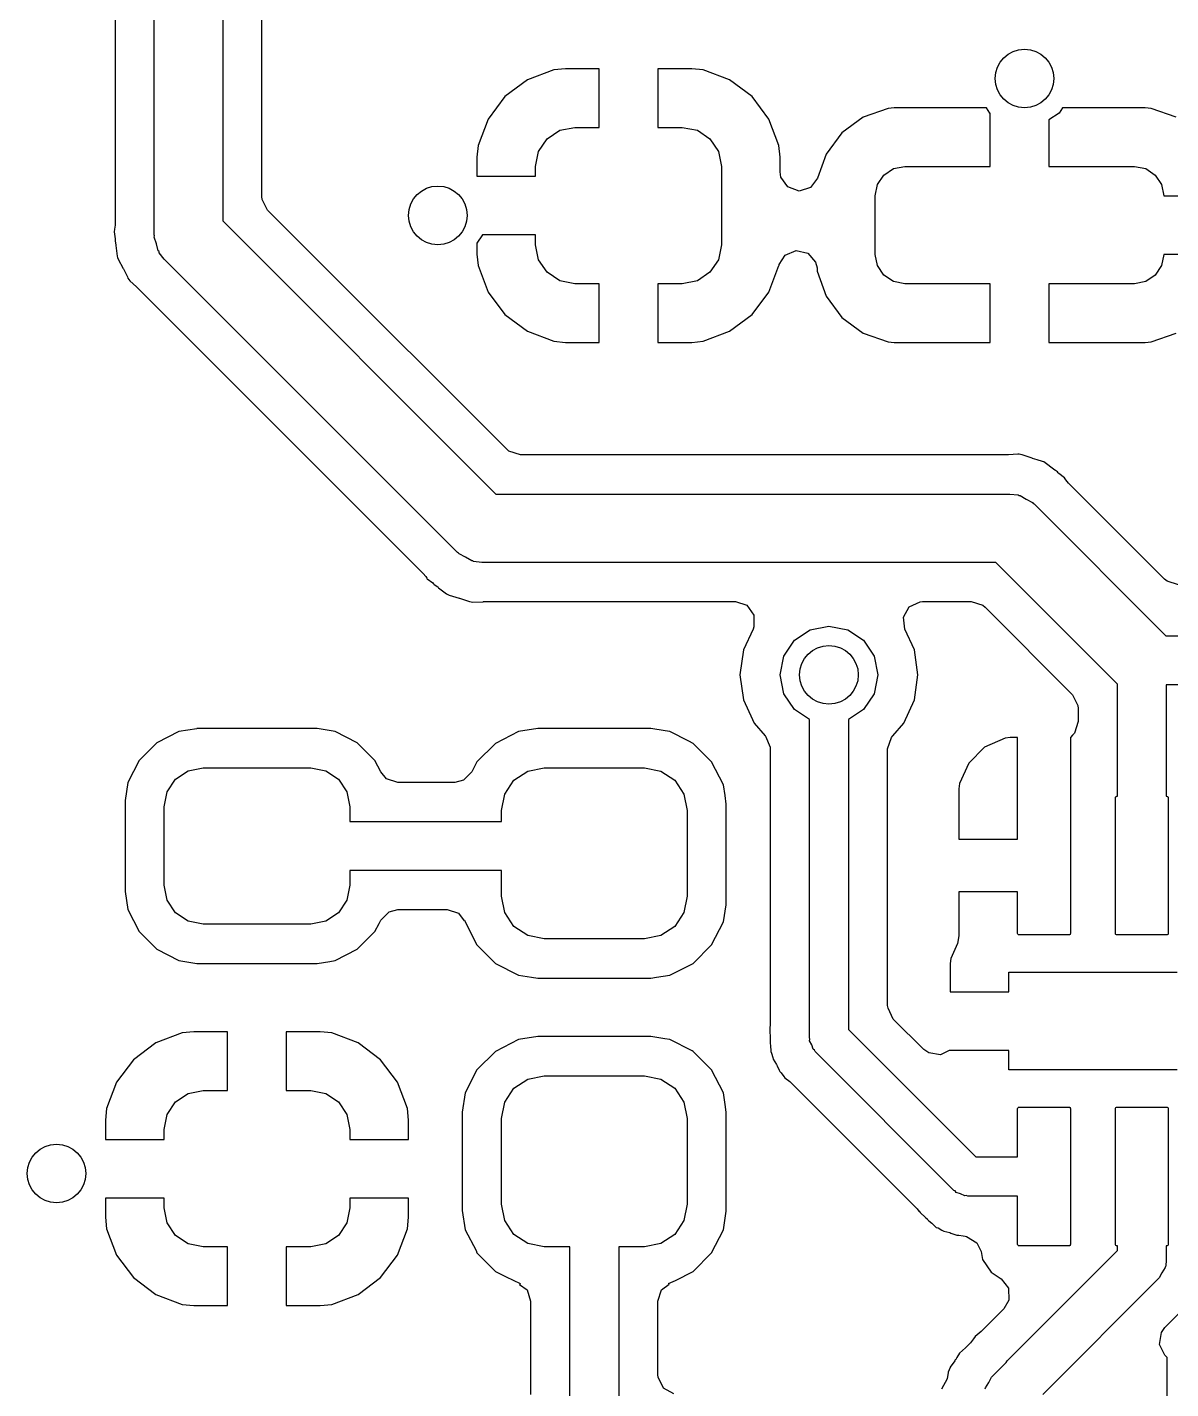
# Model space of a CAD drawing. Extents: x 100.3 to 197.2, y -144.7 to -85.3.
# Drawn here: x 142.7 to 148.55, y -111.05 to -104.09 of the extents above; entities that cross this region are included whole.
import ezdxf

# ---------------------------------------------------------------- set-up
doc = ezdxf.new("R2010")
doc.units = 0
doc.layers.add('BLACK', color=7, linetype='CONTINUOUS')

msp = doc.modelspace()

# ---------------------------------------------------------------- linework, layer by layer
at = {"layer": 'BLACK', "linetype": 'CONTINUOUS'}
for p, q in [((143.35, -105.15), (143.35, -98.675)), ((143.149, -99.0495), (143.149, -105.101)), ((143.7, -99.31), (143.7, -105.078)), ((143.9, -104.85), (143.9, -103.582)), ((145.258, -104.357), (145.143, -104.443)), ((145.393, -104.306), (145.258, -104.357)), ((145.258, -104.357), (145.258, -104.357)), ((145.452, -104.3), (145.393, -104.306)), ((145.393, -104.306), (145.393, -104.306)), ((145.625, -104.3), (145.452, -104.3)), ((145.625, -104.6), (145.625, -104.3)), ((145.625, -104.3), (145.625, -104.3)), ((146.098, -104.3), (145.925, -104.3)), ((145.925, -104.3), (145.925, -104.3)), ((145.925, -104.3), (145.925, -104.6)), ((146.157, -104.306), (146.098, -104.3)), ((146.292, -104.357), (146.157, -104.306)), ((146.157, -104.306), (146.157, -104.306)), ((146.407, -104.443), (146.292, -104.357)), ((146.292, -104.357), (146.292, -104.357)), ((145.143, -104.443), (145.057, -104.558)), ((145.143, -104.443), (145.143, -104.443)), ((146.493, -104.558), (146.407, -104.443)), ((146.407, -104.443), (146.407, -104.443)), ((147.103, -104.503), (146.975, -104.548)), ((147.133, -104.5), (147.103, -104.503)), ((147.103, -104.503), (147.103, -104.503)), ((147.605, -104.5), (147.133, -104.5)), ((147.623, -104.527), (147.605, -104.5)), ((147.995, -104.5), (147.977, -104.527)), ((148.417, -104.5), (147.995, -104.5)), ((148.447, -104.503), (148.417, -104.5)), ((148.575, -104.548), (148.447, -104.503)), ((145.057, -104.558), (145.006, -104.693)), ((145.057, -104.558), (145.057, -104.558)), ((146.544, -104.693), (146.493, -104.558)), ((146.493, -104.558), (146.493, -104.558)), ((146.975, -104.548), (146.866, -104.628)), ((147.625, -104.528), (147.623, -104.527)), ((147.625, -104.8), (147.625, -104.528)), ((147.977, -104.527), (147.925, -104.561)), ((147.925, -104.561), (147.925, -104.8)), ((145.359, -104.659), (145.423, -104.615)), ((145.423, -104.615), (145.5, -104.6)), ((145.5, -104.6), (145.625, -104.6)), ((145.925, -104.6), (146.05, -104.6)), ((146.05, -104.6), (146.127, -104.615)), ((146.127, -104.615), (146.191, -104.659)), ((146.866, -104.628), (146.785, -104.737)), ((146.866, -104.628), (146.866, -104.628)), ((145.006, -104.693), (145, -104.752)), ((145.006, -104.693), (145.006, -104.693)), ((145.315, -104.723), (145.359, -104.659)), ((146.191, -104.659), (146.235, -104.723)), ((146.55, -104.752), (146.544, -104.693)), ((146.544, -104.693), (146.544, -104.693)), ((145, -104.752), (145, -104.85)), ((145.3, -104.8), (145.315, -104.723)), ((146.235, -104.723), (146.25, -104.8)), ((146.55, -104.827), (146.55, -104.752)), ((146.785, -104.737), (146.742, -104.859)), ((143.9, -104.953), (143.9, -104.85)), ((145, -104.85), (145, -104.85)), ((145, -104.85), (145.3, -104.85)), ((145.3, -104.85), (145.3, -104.8)), ((146.25, -104.8), (146.25, -105.2)), ((146.554, -104.855), (146.55, -104.827)), ((146.589, -104.905), (146.554, -104.855)), ((147.049, -104.893), (147.081, -104.844)), ((147.081, -104.844), (147.13, -104.811)), ((147.13, -104.811), (147.188, -104.8)), ((147.188, -104.8), (147.625, -104.8)), ((147.925, -104.8), (148.362, -104.8)), ((148.362, -104.8), (148.42, -104.811)), ((148.42, -104.811), (148.469, -104.844)), ((148.469, -104.844), (148.501, -104.893)), ((146.647, -104.926), (146.589, -104.905)), ((146.705, -104.908), (146.647, -104.926)), ((146.742, -104.859), (146.705, -104.908)), ((147.037, -104.95), (147.049, -104.893)), ((148.501, -104.893), (148.512, -104.95)), ((143.902, -104.969), (143.9, -104.953)), ((143.929, -105.023), (143.902, -104.969)), ((147.037, -105.25), (147.037, -104.95)), ((148.512, -104.95), (148.812, -104.95)), ((144.154, -105.248), (143.929, -105.023)), ((143.147, -105.121), (143.145, -105.134)), ((143.149, -105.101), (143.147, -105.121)), ((143.7, -105.078), (145.097, -106.475)), ((143.145, -105.134), (143.149, -105.17)), ((143.149, -105.17), (143.149, -105.176)), ((143.149, -105.176), (143.149, -105.181)), ((143.149, -105.181), (143.153, -105.203)), ((143.153, -105.203), (143.153, -105.205)), ((143.351, -105.155), (143.35, -105.15)), ((143.35, -105.161), (143.351, -105.155)), ((143.361, -105.196), (143.35, -105.161)), ((143.37, -105.231), (143.361, -105.196)), ((145.028, -105.15), (145, -105.192)), ((145, -105.192), (145, -105.248)), ((145.3, -105.15), (145.028, -105.15)), ((145.3, -105.2), (145.3, -105.15)), ((145.315, -105.277), (145.3, -105.2)), ((146.25, -105.2), (146.235, -105.277)), ((143.153, -105.205), (143.16, -105.259)), ((143.16, -105.259), (143.162, -105.266)), ((143.162, -105.266), (143.165, -105.274)), ((143.374, -105.235), (143.37, -105.231)), ((143.375, -105.241), (143.374, -105.235)), ((143.401, -105.274), (143.375, -105.241)), ((145.152, -106.246), (144.154, -105.248)), ((145, -105.248), (145, -105.248)), ((145, -105.248), (145.006, -105.307)), ((146.546, -105.302), (146.576, -105.253)), ((146.576, -105.253), (146.632, -105.23)), ((146.632, -105.23), (146.692, -105.244)), ((146.692, -105.244), (146.732, -105.29)), ((147.049, -105.307), (147.037, -105.25)), ((148.512, -105.25), (148.501, -105.307)), ((148.812, -105.25), (148.512, -105.25)), ((143.165, -105.274), (143.191, -105.321)), ((143.191, -105.321), (143.192, -105.323)), ((143.192, -105.323), (143.212, -105.364)), ((144.901, -106.774), (143.401, -105.274)), ((145.006, -105.307), (145.006, -105.307)), ((145.006, -105.307), (145.057, -105.442)), ((145.359, -105.341), (145.315, -105.277)), ((145.423, -105.385), (145.359, -105.341)), ((146.191, -105.341), (146.127, -105.385)), ((146.235, -105.277), (146.191, -105.341)), ((146.493, -105.442), (146.544, -105.307)), ((146.544, -105.306), (146.545, -105.305)), ((146.544, -105.307), (146.544, -105.306)), ((146.545, -105.305), (146.546, -105.302)), ((146.546, -105.302), (146.546, -105.302)), ((146.732, -105.29), (146.739, -105.319)), ((146.739, -105.319), (146.74, -105.335)), ((146.74, -105.335), (146.74, -105.335)), ((146.74, -105.335), (146.785, -105.463)), ((147.081, -105.356), (147.049, -105.307)), ((148.501, -105.307), (148.469, -105.356)), ((143.212, -105.364), (143.215, -105.371)), ((143.215, -105.371), (143.22, -105.378)), ((143.22, -105.378), (143.225, -105.384)), ((143.225, -105.384), (143.225, -105.384)), ((143.225, -105.384), (143.259, -105.416)), ((145.5, -105.4), (145.423, -105.385)), ((145.625, -105.4), (145.5, -105.4)), ((145.625, -105.7), (145.625, -105.4)), ((146.05, -105.4), (145.925, -105.4)), ((145.925, -105.4), (145.925, -105.7)), ((146.127, -105.385), (146.05, -105.4)), ((147.13, -105.389), (147.081, -105.356)), ((147.188, -105.4), (147.13, -105.389)), ((147.625, -105.4), (147.188, -105.4)), ((147.625, -105.7), (147.625, -105.4)), ((148.362, -105.4), (147.925, -105.4)), ((147.925, -105.4), (147.925, -105.7)), ((148.42, -105.389), (148.362, -105.4)), ((148.469, -105.356), (148.42, -105.389)), ((143.259, -105.416), (143.264, -105.42)), ((143.264, -105.42), (143.266, -105.422)), ((143.266, -105.422), (144.725, -106.881)), ((145.057, -105.442), (145.057, -105.442)), ((145.057, -105.442), (145.143, -105.557)), ((146.407, -105.557), (146.493, -105.442)), ((146.493, -105.442), (146.493, -105.442)), ((146.785, -105.463), (146.866, -105.572)), ((145.143, -105.557), (145.143, -105.557)), ((145.143, -105.557), (145.258, -105.643)), ((146.292, -105.643), (146.407, -105.557)), ((146.407, -105.557), (146.407, -105.557)), ((146.866, -105.572), (146.866, -105.572)), ((146.866, -105.572), (146.975, -105.652)), ((145.258, -105.643), (145.258, -105.643)), ((145.258, -105.643), (145.393, -105.694)), ((146.157, -105.694), (146.292, -105.643)), ((146.292, -105.643), (146.292, -105.643)), ((146.975, -105.652), (147.103, -105.697)), ((148.447, -105.697), (148.575, -105.652)), ((145.393, -105.694), (145.393, -105.694)), ((145.393, -105.694), (145.452, -105.7)), ((145.452, -105.7), (145.625, -105.7)), ((145.625, -105.7), (145.625, -105.7)), ((145.625, -105.7), (145.625, -105.7)), ((145.925, -105.7), (146.098, -105.7)), ((145.925, -105.7), (145.925, -105.7)), ((146.098, -105.7), (146.157, -105.694)), ((146.157, -105.694), (146.157, -105.694)), ((147.103, -105.697), (147.133, -105.7)), ((147.133, -105.7), (147.625, -105.7)), ((147.625, -105.7), (147.625, -105.7)), ((147.925, -105.7), (147.925, -105.7)), ((147.925, -105.7), (148.417, -105.7)), ((148.417, -105.7), (148.447, -105.697)), ((148.447, -105.697), (148.447, -105.697)), ((145.163, -106.256), (145.152, -106.246)), ((145.222, -106.274), (145.163, -106.256)), ((147.716, -106.274), (145.222, -106.274)), ((147.718, -106.274), (147.716, -106.274)), ((147.766, -106.272), (147.718, -106.274)), ((147.772, -106.272), (147.766, -106.272)), ((147.78, -106.273), (147.772, -106.272)), ((147.772, -106.272), (147.772, -106.272)), ((147.772, -106.272), (147.772, -106.272)), ((147.788, -106.274), (147.78, -106.273)), ((147.839, -106.292), (147.788, -106.274)), ((147.841, -106.293), (147.839, -106.292)), ((147.865, -106.3), (147.841, -106.293)), ((147.892, -106.308), (147.865, -106.3)), ((147.899, -106.311), (147.892, -106.308)), ((147.906, -106.315), (147.899, -106.311)), ((147.949, -106.348), (147.906, -106.315)), ((147.95, -106.349), (147.949, -106.348)), ((147.958, -106.355), (147.95, -106.349)), ((147.969, -106.362), (147.958, -106.355)), ((147.972, -106.366), (147.969, -106.362)), ((147.969, -106.362), (147.969, -106.362)), ((147.969, -106.362), (147.969, -106.362)), ((147.976, -106.37), (147.972, -106.366)), ((148.005, -106.392), (147.976, -106.37)), ((148.012, -106.403), (148.005, -106.392)), ((148.025, -106.419), (148.012, -106.403)), ((148.516, -106.91), (148.025, -106.419)), ((145.097, -106.475), (147.725, -106.475)), ((147.725, -106.475), (147.767, -106.48)), ((147.767, -106.48), (147.772, -106.483)), ((147.772, -106.483), (147.777, -106.483)), ((147.777, -106.483), (147.809, -106.502)), ((147.809, -106.502), (147.841, -106.519)), ((147.841, -106.519), (147.844, -106.523)), ((147.844, -106.523), (147.849, -106.526)), ((147.849, -106.526), (148.522, -107.2)), ((144.906, -106.777), (144.901, -106.774)), ((144.909, -106.781), (144.906, -106.777)), ((144.941, -106.798), (144.909, -106.781)), ((144.973, -106.817), (144.941, -106.798)), ((144.978, -106.817), (144.973, -106.817)), ((144.983, -106.82), (144.978, -106.817)), ((145.025, -106.825), (144.983, -106.82)), ((147.653, -106.825), (145.025, -106.825)), ((148.275, -107.447), (147.653, -106.825)), ((144.725, -106.881), (144.738, -106.897)), ((144.738, -106.897), (144.743, -106.906)), ((144.743, -106.906), (144.745, -106.908)), ((144.745, -106.908), (144.774, -106.93)), ((144.774, -106.93), (144.778, -106.934)), ((144.778, -106.934), (144.781, -106.938)), ((144.781, -106.938), (144.8, -106.95)), ((148.529, -106.921), (148.516, -106.91)), ((148.588, -106.939), (148.529, -106.921)), ((144.8, -106.95), (144.801, -106.952)), ((144.801, -106.952), (144.804, -106.954)), ((144.804, -106.954), (144.844, -106.985)), ((144.844, -106.985), (144.844, -106.985)), ((144.844, -106.985), (144.851, -106.989)), ((144.851, -106.989), (144.858, -106.992)), ((144.858, -106.992), (144.858, -106.992)), ((144.858, -106.992), (144.909, -107.007)), ((144.909, -107.007), (144.911, -107.008)), ((144.911, -107.008), (144.962, -107.025)), ((144.962, -107.025), (144.962, -107.025)), ((144.962, -107.025), (144.97, -107.027)), ((144.97, -107.027), (144.978, -107.028)), ((144.978, -107.028), (145.032, -107.026)), ((144.978, -107.028), (144.978, -107.028)), ((145.032, -107.026), (145.034, -107.025)), ((145.034, -107.025), (146.322, -107.025)), ((146.322, -107.025), (146.38, -107.044)), ((146.38, -107.044), (146.416, -107.094)), ((147.181, -107.105), (147.211, -107.052)), ((147.211, -107.052), (147.267, -107.026)), ((147.267, -107.026), (147.278, -107.025)), ((147.278, -107.025), (147.528, -107.025)), ((147.528, -107.025), (147.587, -107.044)), ((147.587, -107.044), (147.598, -107.054)), ((147.598, -107.054), (148.046, -107.502)), ((146.416, -107.094), (146.416, -107.155)), ((146.704, -107.169), (146.8, -107.15)), ((146.8, -107.15), (146.896, -107.169)), ((147.188, -107.166), (147.181, -107.105)), ((146.412, -107.166), (146.363, -107.272)), ((146.416, -107.155), (146.412, -107.166)), ((146.623, -107.223), (146.704, -107.169)), ((146.896, -107.169), (146.977, -107.223)), ((147.237, -107.272), (147.188, -107.166)), ((148.522, -107.2), (149.675, -107.2)), ((146.363, -107.272), (146.345, -107.4)), ((146.569, -107.304), (146.623, -107.223)), ((146.977, -107.223), (147.031, -107.304)), ((147.255, -107.4), (147.237, -107.272)), ((146.55, -107.4), (146.569, -107.304)), ((147.031, -107.304), (147.05, -107.4)), ((146.345, -107.4), (146.345, -107.4)), ((146.345, -107.4), (146.363, -107.528)), ((146.569, -107.496), (146.55, -107.4)), ((147.05, -107.4), (147.031, -107.496)), ((147.237, -107.528), (147.255, -107.4)), ((147.255, -107.4), (147.255, -107.4)), ((146.623, -107.577), (146.569, -107.496)), ((147.031, -107.496), (146.977, -107.577)), ((148.275, -108.02), (148.275, -107.447)), ((149.623, -107.45), (148.525, -107.45)), ((148.525, -107.45), (148.525, -108.02)), ((146.363, -107.528), (146.409, -107.628)), ((147.183, -107.646), (147.237, -107.528)), ((148.046, -107.502), (148.073, -107.556)), ((148.073, -107.556), (148.075, -107.572)), ((146.409, -107.628), (146.417, -107.646)), ((146.7, -107.628), (146.623, -107.577)), ((146.7, -109.255), (146.7, -107.628)), ((146.977, -107.577), (146.9, -107.628)), ((146.9, -107.628), (146.9, -109.214)), ((148.075, -107.639), (148.056, -107.698)), ((148.075, -107.572), (148.075, -107.639)), ((143.475, -107.689), (143.362, -107.747)), ((143.568, -107.675), (143.475, -107.689)), ((143.475, -107.689), (143.475, -107.689)), ((144.182, -107.674), (143.568, -107.674)), ((143.568, -107.674), (143.568, -107.675)), ((144.275, -107.689), (144.182, -107.674)), ((144.388, -107.747), (144.275, -107.689)), ((144.275, -107.689), (144.275, -107.689)), ((145.213, -107.69), (145.094, -107.75)), ((145.311, -107.674), (145.213, -107.69)), ((145.213, -107.69), (145.213, -107.69)), ((145.889, -107.674), (145.311, -107.674)), ((145.311, -107.674), (145.311, -107.674)), ((145.963, -107.686), (145.889, -107.674)), ((145.889, -107.674), (145.889, -107.674)), ((145.987, -107.69), (145.963, -107.686)), ((146.083, -107.739), (145.987, -107.69)), ((145.987, -107.69), (145.987, -107.69)), ((146.417, -107.646), (146.473, -107.711)), ((147.127, -107.711), (147.183, -107.646)), ((148.046, -107.709), (148.035, -107.72)), ((148.056, -107.698), (148.046, -107.709)), ((143.362, -107.747), (143.272, -107.837)), ((144.478, -107.837), (144.388, -107.747)), ((145.094, -107.75), (145, -107.844)), ((145.094, -107.75), (145.094, -107.75)), ((145.094, -107.75), (145.094, -107.75)), ((146.106, -107.75), (146.083, -107.739)), ((146.2, -107.844), (146.106, -107.75)), ((146.473, -107.711), (146.475, -107.713)), ((146.475, -107.713), (146.499, -107.77)), ((146.499, -107.77), (146.499, -107.778)), ((146.499, -107.778), (146.499, -109.19)), ((147.1, -107.778), (147.119, -107.72)), ((147.1, -108.24), (147.1, -107.778)), ((147.119, -107.72), (147.125, -107.713)), ((147.125, -107.713), (147.127, -107.711)), ((147.596, -107.77), (147.515, -107.851)), ((147.701, -107.723), (147.596, -107.77)), ((147.727, -107.72), (147.701, -107.723)), ((147.765, -107.72), (147.727, -107.72)), ((147.727, -107.72), (147.727, -107.72)), ((147.765, -108.24), (147.765, -107.72)), ((148.035, -107.72), (148.035, -108.028)), ((143.272, -107.837), (143.214, -107.95)), ((144.508, -107.895), (144.478, -107.837)), ((144.478, -107.837), (144.478, -107.837)), ((145, -107.844), (144.974, -107.895)), ((146.26, -107.963), (146.2, -107.844)), ((143.459, -107.934), (143.523, -107.89)), ((143.523, -107.89), (143.6, -107.875)), ((143.6, -107.875), (144.15, -107.875)), ((144.15, -107.875), (144.227, -107.89)), ((144.227, -107.89), (144.291, -107.934)), ((144.538, -107.931), (144.508, -107.895)), ((144.974, -107.895), (144.931, -107.939)), ((145.189, -107.939), (145.26, -107.892)), ((145.26, -107.892), (145.344, -107.875)), ((145.344, -107.875), (145.856, -107.875)), ((145.856, -107.875), (145.94, -107.892)), ((145.94, -107.892), (146.011, -107.939)), ((147.515, -107.851), (147.468, -107.956)), ((143.214, -107.95), (143.2, -108.043)), ((143.415, -107.998), (143.459, -107.934)), ((144.291, -107.934), (144.335, -107.998)), ((144.596, -107.95), (144.538, -107.931)), ((144.886, -107.95), (144.596, -107.95)), ((144.931, -107.939), (144.886, -107.95)), ((145.142, -108.01), (145.189, -107.939)), ((146.011, -107.939), (146.058, -108.01)), ((146.269, -108.017), (146.26, -107.963)), ((147.468, -107.956), (147.465, -107.982)), ((147.465, -107.982), (147.465, -108.24)), ((143.2, -108.043), (143.2, -108.507)), ((143.4, -108.075), (143.415, -107.998)), ((144.335, -107.998), (144.35, -108.075)), ((145.125, -108.094), (145.142, -108.01)), ((146.058, -108.01), (146.075, -108.094)), ((146.275, -108.061), (146.269, -108.017)), ((148.035, -108.028), (148.035, -108.028)), ((148.035, -108.028), (148.035, -108.722)), ((148.265, -108.028), (148.266, -108.025)), ((148.265, -108.722), (148.265, -108.028)), ((148.266, -108.025), (148.267, -108.022)), ((148.267, -108.022), (148.27, -108.021)), ((148.27, -108.021), (148.273, -108.02)), ((148.273, -108.02), (148.275, -108.02)), ((148.525, -108.02), (148.527, -108.02)), ((148.527, -108.02), (148.53, -108.021)), ((148.53, -108.021), (148.533, -108.022)), ((148.533, -108.022), (148.534, -108.025)), ((148.534, -108.025), (148.535, -108.028)), ((148.535, -108.028), (148.535, -108.722)), ((143.4, -108.475), (143.4, -108.075)), ((144.35, -108.075), (144.35, -108.15)), ((145.125, -108.15), (145.125, -108.094)), ((146.075, -108.094), (146.075, -108.531)), ((146.275, -108.564), (146.275, -108.061)), ((144.35, -108.15), (145.125, -108.15)), ((147.1, -109.09), (147.1, -108.24)), ((147.465, -108.24), (147.765, -108.24)), ((147.465, -108.24), (147.465, -108.24)), ((147.765, -108.24), (147.765, -108.24)), ((145.125, -108.4), (144.35, -108.4)), ((144.35, -108.4), (144.35, -108.475)), ((145.125, -108.531), (145.125, -108.4)), ((143.415, -108.552), (143.4, -108.475)), ((144.35, -108.475), (144.335, -108.552)), ((143.2, -108.507), (143.214, -108.6)), ((143.2, -108.507), (143.2, -108.507)), ((145.142, -108.615), (145.125, -108.531)), ((146.075, -108.531), (146.058, -108.615)), ((147.765, -108.51), (147.465, -108.51)), ((147.465, -108.51), (147.465, -108.51)), ((147.465, -108.51), (147.465, -108.734)), ((147.765, -108.722), (147.765, -108.51)), ((143.214, -108.6), (143.214, -108.6)), ((143.214, -108.6), (143.272, -108.713)), ((143.459, -108.616), (143.415, -108.552)), ((144.335, -108.552), (144.291, -108.616)), ((144.508, -108.655), (144.551, -108.611)), ((144.551, -108.611), (144.596, -108.6)), ((144.596, -108.6), (144.848, -108.6)), ((144.848, -108.6), (144.906, -108.619)), ((145.189, -108.686), (145.142, -108.615)), ((146.058, -108.615), (146.011, -108.686)), ((146.26, -108.662), (146.274, -108.576)), ((146.274, -108.576), (146.275, -108.564)), ((143.523, -108.66), (143.459, -108.616)), ((143.6, -108.675), (143.523, -108.66)), ((144.15, -108.675), (143.6, -108.675)), ((144.227, -108.66), (144.15, -108.675)), ((144.291, -108.616), (144.227, -108.66)), ((144.478, -108.713), (144.499, -108.672)), ((144.499, -108.672), (144.508, -108.655)), ((144.906, -108.619), (144.934, -108.657)), ((144.934, -108.657), (144.937, -108.655)), ((144.937, -108.655), (144.969, -108.72)), ((146.2, -108.781), (146.26, -108.662)), ((143.272, -108.713), (143.362, -108.803)), ((144.388, -108.803), (144.478, -108.713)), ((144.969, -108.72), (145, -108.781)), ((145.26, -108.733), (145.189, -108.686)), ((145.344, -108.75), (145.26, -108.733)), ((145.856, -108.75), (145.344, -108.75)), ((145.94, -108.733), (145.856, -108.75)), ((146.011, -108.686), (145.94, -108.733)), ((147.465, -108.734), (147.457, -108.774)), ((147.766, -108.725), (147.765, -108.722)), ((147.767, -108.728), (147.766, -108.725)), ((147.77, -108.729), (147.767, -108.728)), ((147.773, -108.73), (147.77, -108.729)), ((148.027, -108.73), (147.773, -108.73)), ((148.03, -108.729), (148.027, -108.73)), ((148.033, -108.728), (148.03, -108.729)), ((148.034, -108.725), (148.033, -108.728)), ((148.035, -108.722), (148.034, -108.725)), ((148.266, -108.725), (148.265, -108.722)), ((148.267, -108.728), (148.266, -108.725)), ((148.27, -108.729), (148.267, -108.728)), ((148.273, -108.73), (148.27, -108.729)), ((148.527, -108.73), (148.273, -108.73)), ((148.53, -108.729), (148.527, -108.73)), ((148.533, -108.728), (148.53, -108.729)), ((148.534, -108.725), (148.533, -108.728)), ((148.535, -108.722), (148.534, -108.725)), ((143.362, -108.803), (143.475, -108.861)), ((144.275, -108.861), (144.388, -108.803)), ((145, -108.781), (145.094, -108.875)), ((146.106, -108.875), (146.2, -108.781)), ((147.457, -108.774), (147.423, -108.85)), ((143.475, -108.861), (143.568, -108.875)), ((143.568, -108.875), (144.182, -108.875)), ((144.182, -108.875), (144.247, -108.865)), ((144.182, -108.875), (144.182, -108.875)), ((144.182, -108.875), (144.182, -108.875)), ((144.247, -108.865), (144.275, -108.861)), ((144.275, -108.861), (144.275, -108.861)), ((144.275, -108.861), (144.275, -108.861)), ((145.094, -108.875), (145.213, -108.935)), ((145.987, -108.935), (146.106, -108.875)), ((147.423, -108.85), (147.42, -108.875)), ((147.42, -108.875), (147.42, -108.875)), ((147.42, -108.875), (147.42, -109.02)), ((147.423, -108.85), (147.423, -108.85)), ((145.213, -108.935), (145.279, -108.945)), ((145.279, -108.945), (145.311, -108.95)), ((145.311, -108.95), (145.311, -108.95)), ((145.311, -108.95), (145.889, -108.95)), ((145.889, -108.95), (145.918, -108.946)), ((145.918, -108.946), (145.987, -108.935)), ((147.72, -109.02), (147.72, -108.92)), ((147.72, -108.92), (148.58, -108.92)), ((147.42, -109.02), (147.42, -109.02)), ((147.42, -109.02), (147.72, -109.02)), ((147.102, -109.105), (147.1, -109.09)), ((147.129, -109.16), (147.102, -109.105)), ((147.285, -109.315), (147.129, -109.16)), ((143.493, -109.231), (143.358, -109.282)), ((143.552, -109.225), (143.493, -109.231)), ((143.493, -109.231), (143.493, -109.231)), ((143.725, -109.225), (143.552, -109.225)), ((143.725, -109.525), (143.725, -109.225)), ((143.725, -109.225), (143.725, -109.225)), ((144.025, -109.225), (144.025, -109.525)), ((144.198, -109.225), (144.025, -109.225)), ((144.025, -109.225), (144.025, -109.225)), ((144.257, -109.231), (144.198, -109.225)), ((144.392, -109.282), (144.257, -109.231)), ((144.257, -109.231), (144.257, -109.231)), ((146.499, -109.19), (146.497, -109.204)), ((146.497, -109.204), (146.498, -109.204)), ((146.498, -109.204), (146.497, -109.213)), ((146.497, -109.213), (146.499, -109.261)), ((146.9, -109.214), (147.551, -109.865)), ((143.358, -109.282), (143.243, -109.368)), ((143.358, -109.282), (143.358, -109.282)), ((144.507, -109.368), (144.392, -109.282)), ((144.392, -109.282), (144.392, -109.282)), ((145.213, -109.265), (145.094, -109.325)), ((145.311, -109.249), (145.213, -109.265)), ((145.213, -109.265), (145.213, -109.265)), ((145.889, -109.249), (145.311, -109.249)), ((145.311, -109.249), (145.311, -109.249)), ((145.96, -109.261), (145.889, -109.249)), ((145.889, -109.249), (145.889, -109.249)), ((145.987, -109.265), (145.96, -109.261)), ((146.1, -109.322), (145.987, -109.265)), ((145.987, -109.265), (145.987, -109.265)), ((146.499, -109.261), (146.499, -109.263)), ((146.499, -109.263), (146.499, -109.283)), ((146.499, -109.283), (146.5, -109.286)), ((146.5, -109.286), (146.501, -109.293)), ((146.501, -109.293), (146.502, -109.325)), ((146.702, -109.263), (146.7, -109.255)), ((146.701, -109.271), (146.702, -109.263)), ((146.712, -109.292), (146.701, -109.271)), ((146.719, -109.314), (146.712, -109.292)), ((143.243, -109.368), (143.157, -109.483)), ((143.243, -109.368), (143.243, -109.368)), ((144.593, -109.483), (144.507, -109.368)), ((144.507, -109.368), (144.507, -109.368)), ((145.094, -109.325), (145, -109.419)), ((146.106, -109.325), (146.1, -109.322)), ((146.2, -109.419), (146.106, -109.325)), ((146.502, -109.325), (146.502, -109.325)), ((146.502, -109.325), (146.506, -109.334)), ((146.506, -109.334), (146.513, -109.356)), ((146.513, -109.356), (146.515, -109.365)), ((146.515, -109.365), (146.532, -109.393)), ((146.726, -109.319), (146.719, -109.314)), ((146.729, -109.326), (146.726, -109.319)), ((147.439, -110.036), (146.729, -109.326)), ((147.31, -109.333), (147.285, -109.315)), ((147.37, -109.343), (147.31, -109.333)), ((147.415, -109.32), (147.37, -109.343)), ((147.72, -109.32), (147.415, -109.32)), ((147.72, -109.42), (147.72, -109.32)), ((145, -109.419), (144.94, -109.538)), ((145.26, -109.467), (145.344, -109.45)), ((145.344, -109.45), (145.856, -109.45)), ((145.856, -109.45), (145.94, -109.467)), ((146.26, -109.538), (146.2, -109.419)), ((146.532, -109.393), (146.535, -109.399)), ((146.535, -109.399), (146.545, -109.421)), ((146.545, -109.421), (146.548, -109.428)), ((146.548, -109.428), (146.555, -109.435)), ((146.555, -109.435), (146.569, -109.453)), ((148.58, -109.42), (147.72, -109.42)), ((143.157, -109.483), (143.106, -109.618)), ((143.157, -109.483), (143.157, -109.483)), ((144.644, -109.618), (144.593, -109.483)), ((144.593, -109.483), (144.593, -109.483)), ((145.142, -109.585), (145.189, -109.514)), ((145.189, -109.514), (145.26, -109.467)), ((145.94, -109.467), (146.011, -109.514)), ((146.011, -109.514), (146.058, -109.585)), ((146.569, -109.453), (146.574, -109.461)), ((146.574, -109.461), (146.6, -109.48)), ((146.6, -109.48), (146.605, -109.485)), ((146.605, -109.485), (147.251, -110.131)), ((143.415, -109.648), (143.459, -109.584)), ((143.459, -109.584), (143.523, -109.54)), ((143.523, -109.54), (143.6, -109.525)), ((143.6, -109.525), (143.725, -109.525)), ((144.025, -109.525), (144.15, -109.525)), ((144.15, -109.525), (144.227, -109.54)), ((144.227, -109.54), (144.291, -109.584)), ((144.291, -109.584), (144.335, -109.648)), ((144.94, -109.538), (144.924, -109.636)), ((144.94, -109.538), (144.94, -109.538)), ((145.125, -109.669), (145.142, -109.585)), ((146.058, -109.585), (146.075, -109.669)), ((146.269, -109.596), (146.26, -109.538)), ((143.106, -109.618), (143.1, -109.677)), ((143.106, -109.618), (143.106, -109.618)), ((143.4, -109.725), (143.415, -109.648)), ((144.335, -109.648), (144.35, -109.725)), ((144.65, -109.677), (144.644, -109.618)), ((144.644, -109.618), (144.644, -109.618)), ((144.924, -109.636), (144.924, -110.139)), ((146.275, -109.636), (146.269, -109.596)), ((146.275, -110.139), (146.275, -109.636)), ((147.765, -109.618), (147.766, -109.615)), ((147.765, -109.865), (147.765, -109.618)), ((147.766, -109.615), (147.767, -109.612)), ((147.767, -109.612), (147.77, -109.611)), ((147.77, -109.611), (147.773, -109.61)), ((147.773, -109.61), (148.027, -109.61)), ((148.027, -109.61), (148.03, -109.611)), ((148.03, -109.611), (148.033, -109.612)), ((148.033, -109.612), (148.034, -109.615)), ((148.034, -109.615), (148.035, -109.618)), ((148.035, -109.618), (148.035, -110.312)), ((148.265, -109.618), (148.266, -109.615)), ((148.265, -110.312), (148.265, -109.618)), ((148.266, -109.615), (148.267, -109.612)), ((148.267, -109.612), (148.27, -109.611)), ((148.27, -109.611), (148.273, -109.61)), ((148.273, -109.61), (148.527, -109.61)), ((148.527, -109.61), (148.53, -109.611)), ((148.53, -109.611), (148.533, -109.612)), ((148.533, -109.612), (148.534, -109.615)), ((148.534, -109.615), (148.535, -109.618)), ((148.535, -109.618), (148.535, -110.312)), ((143.1, -109.677), (143.1, -109.775)), ((143.4, -109.775), (143.4, -109.725)), ((144.35, -109.725), (144.35, -109.775)), ((144.65, -109.775), (144.65, -109.677)), ((145.125, -110.106), (145.125, -109.669)), ((146.075, -109.669), (146.075, -110.106)), ((143.1, -109.775), (143.1, -109.775)), ((143.1, -109.775), (143.4, -109.775)), ((144.35, -109.775), (144.65, -109.775)), ((144.65, -109.775), (144.65, -109.775)), ((147.551, -109.865), (147.765, -109.865)), ((143.1, -110.075), (143.1, -110.173)), ((143.4, -110.075), (143.1, -110.075)), ((143.1, -110.075), (143.1, -110.075)), ((143.4, -110.125), (143.4, -110.075)), ((144.65, -110.075), (144.35, -110.075)), ((144.35, -110.075), (144.35, -110.125)), ((144.65, -110.173), (144.65, -110.075)), ((144.65, -110.075), (144.65, -110.075)), ((147.446, -110.039), (147.439, -110.036)), ((147.451, -110.046), (147.446, -110.039)), ((147.473, -110.053), (147.451, -110.046)), ((147.494, -110.064), (147.473, -110.053)), ((147.502, -110.063), (147.494, -110.064)), ((147.51, -110.065), (147.502, -110.063)), ((147.765, -110.065), (147.51, -110.065)), ((147.765, -110.312), (147.765, -110.065)), ((143.415, -110.202), (143.4, -110.125)), ((144.35, -110.125), (144.335, -110.202)), ((144.924, -110.139), (144.94, -110.237)), ((145.142, -110.19), (145.125, -110.106)), ((146.075, -110.106), (146.058, -110.19)), ((146.26, -110.237), (146.275, -110.143)), ((146.275, -110.143), (146.275, -110.139)), ((147.251, -110.131), (147.26, -110.143)), ((147.26, -110.143), (147.261, -110.142)), ((147.261, -110.142), (147.266, -110.149)), ((143.1, -110.173), (143.1, -110.173)), ((143.1, -110.173), (143.106, -110.232)), ((143.459, -110.266), (143.415, -110.202)), ((144.335, -110.202), (144.291, -110.266)), ((144.644, -110.232), (144.65, -110.173)), ((145.189, -110.261), (145.142, -110.19)), ((146.058, -110.19), (146.011, -110.261)), ((147.266, -110.149), (147.266, -110.149)), ((147.266, -110.149), (147.294, -110.175)), ((147.294, -110.175), (147.302, -110.182)), ((147.302, -110.182), (147.303, -110.183)), ((147.303, -110.183), (147.311, -110.191)), ((147.311, -110.191), (147.317, -110.197)), ((147.317, -110.197), (147.319, -110.199)), ((147.319, -110.199), (147.32, -110.199)), ((147.32, -110.199), (147.326, -110.203)), ((147.326, -110.203), (147.338, -110.215)), ((147.338, -110.215), (147.349, -110.225)), ((143.106, -110.232), (143.106, -110.232)), ((143.106, -110.232), (143.157, -110.367)), ((143.523, -110.31), (143.459, -110.266)), ((144.291, -110.266), (144.227, -110.31)), ((144.593, -110.367), (144.644, -110.232)), ((144.644, -110.232), (144.644, -110.232)), ((144.94, -110.237), (144.94, -110.237)), ((144.94, -110.237), (144.995, -110.344)), ((145.26, -110.308), (145.189, -110.261)), ((146.011, -110.261), (145.94, -110.308)), ((146.2, -110.356), (146.26, -110.237)), ((147.349, -110.225), (147.358, -110.228)), ((147.358, -110.228), (147.378, -110.239)), ((147.378, -110.239), (147.387, -110.245)), ((147.387, -110.245), (147.418, -110.252)), ((147.418, -110.252), (147.424, -110.254)), ((147.424, -110.254), (147.454, -110.265)), ((147.454, -110.265), (147.464, -110.265)), ((147.464, -110.265), (147.486, -110.268)), ((147.486, -110.268), (147.496, -110.27)), ((147.496, -110.27), (147.496, -110.27)), ((147.496, -110.27), (147.504, -110.272)), ((147.504, -110.272), (147.556, -110.304)), ((143.6, -110.325), (143.523, -110.31)), ((143.725, -110.325), (143.6, -110.325)), ((143.725, -110.625), (143.725, -110.325)), ((144.15, -110.325), (144.025, -110.325)), ((144.025, -110.325), (144.025, -110.625)), ((144.227, -110.31), (144.15, -110.325)), ((144.995, -110.344), (145, -110.356)), ((145.344, -110.325), (145.26, -110.308)), ((145.475, -110.325), (145.344, -110.325)), ((145.475, -111.293), (145.475, -110.325)), ((145.856, -110.325), (145.725, -110.325)), ((145.725, -110.325), (145.725, -111.252)), ((145.94, -110.308), (145.856, -110.325)), ((147.556, -110.304), (147.578, -110.349)), ((147.578, -110.349), (147.586, -110.389)), ((147.712, -110.907), (148.275, -110.344)), ((147.766, -110.315), (147.765, -110.312)), ((147.767, -110.318), (147.766, -110.315)), ((147.77, -110.319), (147.767, -110.318)), ((147.773, -110.32), (147.77, -110.319)), ((148.027, -110.32), (147.773, -110.32)), ((148.03, -110.319), (148.027, -110.32)), ((148.033, -110.318), (148.03, -110.319)), ((148.034, -110.315), (148.033, -110.318)), ((148.035, -110.312), (148.034, -110.315)), ((148.266, -110.315), (148.265, -110.312)), ((148.267, -110.318), (148.266, -110.315)), ((148.27, -110.319), (148.267, -110.318)), ((148.273, -110.32), (148.27, -110.319)), ((148.275, -110.32), (148.273, -110.32)), ((148.275, -110.344), (148.275, -110.32)), ((148.527, -110.32), (148.525, -110.32)), ((148.525, -110.32), (148.525, -110.396)), ((148.53, -110.319), (148.527, -110.32)), ((148.533, -110.318), (148.53, -110.319)), ((148.534, -110.315), (148.533, -110.318)), ((148.535, -110.312), (148.534, -110.315)), ((143.157, -110.367), (143.157, -110.367)), ((143.157, -110.367), (143.243, -110.482)), ((144.507, -110.482), (144.593, -110.367)), ((144.593, -110.367), (144.593, -110.367)), ((145, -110.356), (145.094, -110.45)), ((146.106, -110.45), (146.2, -110.356)), ((147.586, -110.389), (147.586, -110.389)), ((147.586, -110.389), (147.63, -110.455)), ((148.521, -110.425), (148.52, -110.431)), ((148.522, -110.422), (148.521, -110.425)), ((148.525, -110.396), (148.522, -110.418)), ((148.522, -110.418), (148.522, -110.422)), ((143.243, -110.482), (143.243, -110.482)), ((143.243, -110.482), (143.358, -110.568)), ((144.392, -110.568), (144.507, -110.482)), ((144.507, -110.482), (144.507, -110.482)), ((145.094, -110.45), (145.149, -110.478)), ((145.149, -110.478), (145.22, -110.513)), ((146.015, -110.496), (146.106, -110.45)), ((147.63, -110.455), (147.63, -110.455)), ((147.63, -110.455), (147.68, -110.488)), ((147.68, -110.488), (147.718, -110.536)), ((148.488, -110.484), (147.894, -111.079)), ((148.503, -110.457), (148.488, -110.484)), ((148.52, -110.431), (148.503, -110.457)), ((145.22, -110.513), (145.218, -110.517)), ((145.218, -110.517), (145.256, -110.544)), ((145.256, -110.544), (145.274, -110.602)), ((145.925, -110.602), (145.944, -110.544)), ((145.944, -110.544), (145.982, -110.516)), ((145.98, -110.513), (146.015, -110.496)), ((145.982, -110.516), (145.98, -110.513)), ((147.718, -110.536), (147.72, -110.598)), ((143.358, -110.568), (143.358, -110.568)), ((143.358, -110.568), (143.493, -110.619)), ((143.493, -110.619), (143.493, -110.619)), ((143.493, -110.619), (143.552, -110.625)), ((143.552, -110.625), (143.725, -110.625)), ((143.725, -110.625), (143.725, -110.625)), ((144.025, -110.625), (144.025, -110.625)), ((144.025, -110.625), (144.198, -110.625)), ((144.198, -110.625), (144.257, -110.619)), ((144.257, -110.619), (144.392, -110.568)), ((144.257, -110.619), (144.257, -110.619)), ((144.392, -110.568), (144.392, -110.568)), ((145.274, -110.602), (145.274, -111.079)), ((145.925, -110.979), (145.925, -110.602)), ((147.72, -110.598), (147.695, -110.641)), ((147.695, -110.641), (147.581, -110.754)), ((148.518, -110.738), (148.619, -110.637)), ((147.578, -110.757), (147.547, -110.783)), ((147.581, -110.754), (147.578, -110.757)), ((148.49, -110.824), (148.5, -110.763)), ((148.5, -110.763), (148.518, -110.738)), ((147.498, -110.841), (147.467, -110.868)), ((147.501, -110.838), (147.498, -110.841)), ((147.524, -110.815), (147.501, -110.838)), ((147.54, -110.795), (147.524, -110.815)), ((147.547, -110.783), (147.54, -110.795)), ((147.547, -110.783), (147.547, -110.783)), ((148.518, -110.878), (148.49, -110.824)), ((147.444, -110.907), (147.42, -110.94)), ((147.446, -110.903), (147.444, -110.907)), ((147.448, -110.901), (147.446, -110.903)), ((147.454, -110.89), (147.448, -110.901)), ((147.467, -110.868), (147.454, -110.89)), ((147.467, -110.868), (147.467, -110.868)), ((147.706, -110.917), (147.712, -110.907)), ((148.53, -110.89), (148.518, -110.878)), ((148.53, -111.192), (148.53, -110.89)), ((148.53, -110.89), (148.53, -110.89)), ((145.926, -110.992), (145.925, -110.979)), ((147.409, -110.967), (147.404, -110.999)), ((147.41, -110.966), (147.409, -110.967)), ((147.409, -110.967), (147.409, -110.967)), ((147.42, -110.942), (147.41, -110.966)), ((147.42, -110.94), (147.42, -110.94)), ((147.42, -110.94), (147.42, -110.942)), ((147.632, -110.992), (147.706, -110.917)), ((145.953, -111.047), (145.926, -110.992)), ((146.006, -111.077), (145.953, -111.047)), ((147.404, -110.999), (147.376, -111.052)), ((147.599, -111.051), (147.6, -111.045)), ((147.6, -111.045), (147.617, -111.019)), ((147.617, -111.019), (147.632, -110.992))]:
    msp.add_line(p, q, dxfattribs=at)
at = {"layer": 'BLACK'}
for centre in [(147.8, -104.35), (144.8, -105.05), (146.8, -107.4), (142.85, -109.95)]:
    msp.add_circle(centre, 0.15, dxfattribs=at)

doc.saveas('drawing.dxf')
